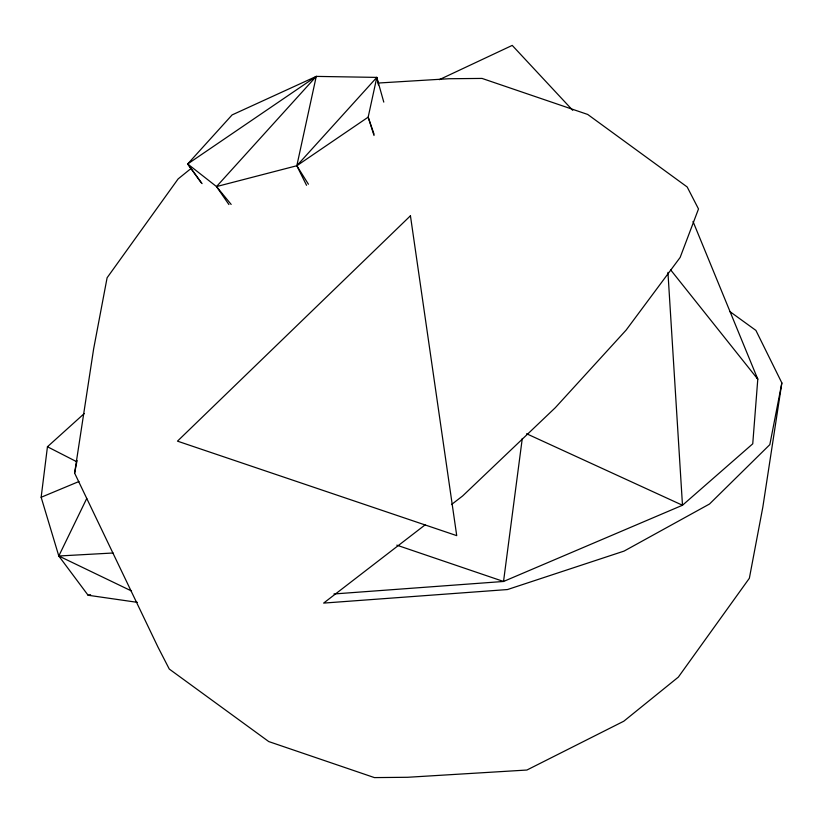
<?xml version="1.0" encoding="UTF-8"?>
<svg xmlns="http://www.w3.org/2000/svg" width="823" height="823" viewBox="0 0 823 823"><rect width="100%" height="100%" fill="white"/><g stroke="black" fill="none" stroke-linecap="round" stroke-linejoin="round"><path stroke-width="1.23" d="M137.41 602.354L88.092 595.245L58.803 555.998L41.15 497.277L47.446 446.766L84.306 413.506M522.276 438.474L503.532 581.47L333.963 593.969M729.98 311.639L755.915 330.414L781.85 382.911L762.839 507.091L749.362 578.26L678.347 677.103L623.793 721.215L526.915 770.03L407.601 777.282L374.434 777.601L268.761 741.574L169.281 669.058L157.965 647.063L74.615 473.112L93.627 348.942L107.103 277.762L178.118 178.93L191.018 168.499M74.615 473.112L77.074 460.51M781.85 382.911L769.824 444.636L709.508 504.015L624.081 551.091L507.493 589.546L323.634 603.094L425.1 524.889M383.785 102.114L376.811 77.393L316.258 76.395L296.825 165.742L306.547 185.319M228.917 204.557L216.511 186.574L316.258 76.395L232.096 114.922L187.695 163.962L216.511 186.574L296.825 165.742L376.811 77.393L368.169 117.154L374.023 135.507M131.536 590.996L58.803 555.998L86.754 498.45M451.488 504.561L462.649 495.95L555.35 407.652L626.159 330.054L680.137 257.455L698.501 208.96L687.184 186.975L587.704 114.448L482.031 78.422L448.854 78.741L378.302 83.03M201.172 182.747L187.695 163.962L316.258 76.395M439.266 79.677L512.235 45.399L572.715 110.323M41.15 497.277L78.957 481.517M88.092 595.245L90.592 594.69M58.803 555.998L113.09 552.994M396.799 545.155L503.532 581.47L682.483 505.25L752.747 443.813L757.788 379.187L692.997 221.438M526.597 433.742L682.483 505.25L667.937 272.382M47.446 446.766L76.611 461.672M216.511 186.574L231.16 204.423M670.735 269.985L757.788 379.187L755.925 375.813M187.695 163.962L202.098 183.611M308.419 184.239L296.825 165.742L368.169 117.154L374.023 134.118M376.811 77.393L378.436 84.903M410.44 215.791L177.48 441.149L456.724 535.639L410.44 215.791"/></g></svg>
